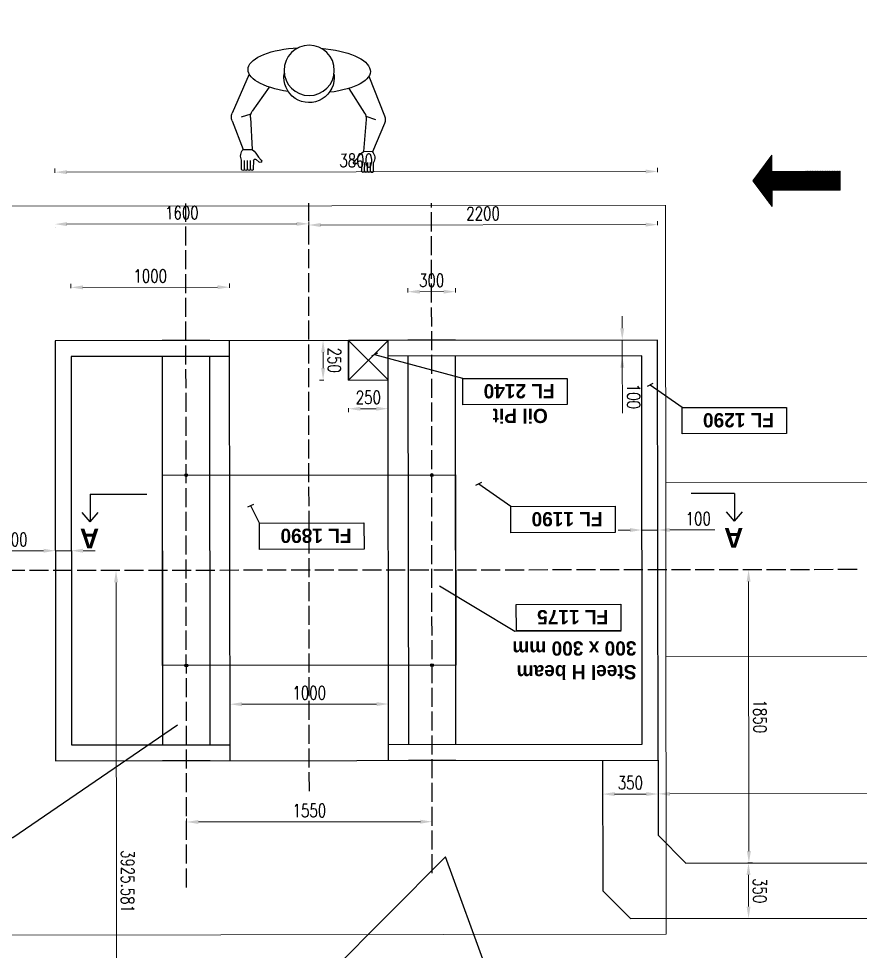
# Model space of a CAD drawing. Header units: feet. Extents: x -99009 to 3252343, y -11094690 to 9035152.
# Drawn here: x 2463162 to 2468472, y -1911539 to -1905655 of the extents above; entities that cross this region are included whole.
import ezdxf

# ---------------------------------------------------------------- set-up
doc = ezdxf.new("R2010")
doc.units = ezdxf.units.FT
doc.header["$PDSIZE"] = -1
doc.linetypes.add('ACAD_ISO02W100', pattern=[15, 12, -3])
doc.layers.add('1', color=1, linetype='Continuous')
doc.layers.add('HATC', color=7, linetype='Continuous')
doc.styles.add('ROMANS', font='romans.shx', dxfattribs={"width": 0.75})
doc.styles.add('SEACAD_Solid_Edge_ANSI', font='')
doc.styles.get("Standard").update_dxf_attribs({"font": 'GOTHICB.TTF'})
doc.styles.get('SEACAD_Solid_Edge_ANSI').set_extended_font_data('Solid Edge ANSI')
doc.dimstyles.new('ANSI_(mm)', dxfattribs={"dimtxt": 1587.5, "dimasz": 1587.5, "dimexe": 793.75, "dimexo": 793.75, "dimgap": 396.875, "dimtad": 0, "dimtih": 1, "dimtoh": 1, "dimdsep": 46, "dimtxsty": 'SEACAD_Solid_Edge_ANSI', "dimblk1": '_SE_FILLED', "dimblk2": '_SE_FILLED', "dimsah": 1, "dimcen": 793.75, "dimadec": 0, "dimazin": 0, "dimtfac": 0.8, "dimtofl": 0, "dimtmove": 0, "dimatfit": 3, "dimfxl": 1, "dimtolj": 1, "dimarcsym": 0})
doc.dimstyles.get("Standard").update_dxf_attribs({"dimtxt": 0.18, "dimasz": 0.18, "dimexe": 0.18, "dimexo": 0.0625, "dimgap": 0.09, "dimtad": 0, "dimtih": 1, "dimtoh": 1, "dimdec": 4, "dimzin": 0, "dimdsep": 46, "dimtxsty": 'Standard', "dimcen": 0.09, "dimadec": 0, "dimazin": 0, "dimtfac": 1, "dimtdec": 4, "dimtofl": 0, "dimtmove": 0, "dimatfit": 3, "dimfxl": 1, "dimtolj": 1, "dimtzin": 0, "dimarcsym": 0})
doc.dimstyles.new('STANDARD$0', dxfattribs={"dimscale": 30, "dimtxt": 2.75, "dimasz": 2.5, "dimexe": 0.75, "dimexo": 0.75, "dimgap": 1, "dimtad": 1, "dimdec": 3, "dimdsep": 46, "dimtxsty": 'ROMANS', "dimcen": 0, "dimclrd": 256, "dimclre": 256, "dimclrt": 256, "dimadec": 3, "dimazin": 2, "dimtfac": 1, "dimtdec": 3, "dimtmove": 0, "dimatfit": 3, "dimfxl": 1, "dimtzin": 0, "dimlwd": 15, "dimlwe": 15, "dimarcsym": 0})

# ---------------------------------------------------------------- blocks, each defined once
blk = doc.blocks.new('MAN')
at = {"color": 7, "linetype": 'Continuous'}
for p, q in [((-27.22, 20.05), (-30.53, 12.08)), ((-2.98, 20.05), (0.32, 12.08)), ((-23.17, 17.49), (-26.47, 12.55)), ((-7.04, 17.49), (-3.73, 12.55)), ((-26.74, 11.95), (-28.68, 11.31)), ((-3.46, 11.95), (-1.52, 11.31)), ((-30.53, 10.56), (-28.19, 4.78)), ((-26.81, 11.3), (-26.37, 4.78)), ((-3.39, 11.3), (-3.83, 4.78)), ((0.33, 10.56), (-2.02, 4.78)), ((-28.19, 4.78), (-26.37, 4.78)), ((-2.02, 4.78), (-3.83, 4.78)), ((-28.46, 0.86), (-28.46, 2.59)), ((-27.86, 0.86), (-27.86, 2.59)), ((-27.26, 0.86), (-27.26, 2.59)), ((-26.66, 0.86), (-26.66, 2.59)), ((-26.06, 2.59), (-26.06, 0.86)), ((-24.9, 2.26), (-25.49, 2.81)), ((-25.08, 3.25), (-24.49, 2.69)), ((-5.12, 3.25), (-5.71, 2.69)), ((-5.3, 2.26), (-4.71, 2.81)), ((-4.14, 2.59), (-4.14, 0.86)), ((-3.54, 0.86), (-3.54, 2.59)), ((-2.94, 0.86), (-2.94, 2.59)), ((-2.34, 0.86), (-2.34, 2.59)), ((-1.74, 0.86), (-1.74, 2.59))]:
    blk.add_line(p, q, dxfattribs=at)
blk.add_circle((-15.1, 21.01), 5.09, dxfattribs=at)
for centre, radius, start, end in [((-15.1, 19.59), 5.09, 171.9978, 8.0022), ((-28.68, 11.31), 2, 157.4876, 202.0832), ((-24.81, 11.44), 2, 146.2249, 183.8405), ((-5.39, 11.44), 2, 356.1595, 33.7751), ((-1.52, 11.31), 2, 337.9168, 22.5124), ((-26.65, 3.47), 2.02, 139.5567, 205.9358), ((-28.73, 1.49), 4.05, 25.7976, 54.39), ((-1.47, 1.49), 4.05, 125.61, 154.2024), ((-3.55, 3.47), 2.02, 334.0642, 40.4433), ((-25.71, 2.52), 0.363, 53.3143, 169.0313), ((-24.69, 2.48), 0.3, 226.7935, 46.7935), ((-5.51, 2.48), 0.3, 133.2065, 313.2065), ((-4.49, 2.52), 0.363, 10.9687, 126.6857), ((-28.16, 0.86), 0.3, 180, 0), ((-27.56, 0.86), 0.3, 180, 0), ((-26.96, 0.86), 0.3, 180, 0), ((-26.36, 0.86), 0.3, 180, 0), ((-3.84, 0.86), 0.3, 180, 0), ((-3.24, 0.86), 0.3, 180, 0), ((-2.64, 0.86), 0.3, 180, 0), ((-2.04, 0.86), 0.3, 180, 0)]:
    blk.add_arc(centre, radius, start, end, dxfattribs=at)
for major_axis, start_param, end_param in [((12.38, 0), 1.75705, 4.370029), ((-12.38, 0), 1.913156, 4.526135)]:
    blk.add_ellipse((-15.1, 21.01), major_axis=major_axis, ratio=0.373585, start_param=start_param, end_param=end_param, dxfattribs=at)
blk = doc.blocks.new('_SE_FILLED')
at = {"color": 0}
blk.add_line((0, 0), (-1, 0), dxfattribs=at)
blk.add_solid([(0, 0), (-1, -0.1665), (-1, 0.1665), (0, 0)], dxfattribs=at)
blk = doc.blocks.new('*D2497')
at = {"color": 0, "linetype": 'Continuous', "lineweight": -2}
for p, q in [((2478825.8, -1904216.4), (2478824.7, -1903263.9)), ((2460696.5, -1905189.5), (2479303.1, -1905168.3)), ((2483764.7, -1906190.6), (2478351.8, -1906196.8)), ((2478832.3, -1909923.7), (2478828.1, -1906196.2)), ((2479784.8, -1909923.7), (2478832.3, -1909923.7))]:
    blk.add_line(p, q, dxfattribs=at)
at = {"layer": 'Defpoints', "color": 0}
for p in [(2460220.3, -1905190), (2484383.1, -1905162.6), (2484241, -1906190.1)]:
    blk.add_point(p, dxfattribs=at)
at = {"color": 0, "lineweight": -2, "xscale": 952.5000000000002, "yscale": 952.5000000000002, "zscale": 952.5000000000002}
for p, rotation in [((2478826.9, -1905168.9), 270.0650517140701), ((2478828.1, -1906196.2), 90.06505171407008)]:
    blk.add_blockref('_SE_FILLED', p, dxfattribs=dict(at, rotation=rotation))
at = {"color": 0, "lineweight": 15, "insert": (2481610.4, -1909923.7), "char_height": 952.5, "attachment_point": 5, "style": 'SEACAD_Solid_Edge_ANSI'}
blk.add_mtext('\\A1;\\A1;\\L1000\\l', dxfattribs=at)
blk = doc.blocks.new('*D2498')
at = {"lineweight": 15}
for p, q in [((2464221.1, -1910727.6), (2464221.1, -1910700.6)), ((2465696.1, -1910721.4), (2464296.1, -1910723)), ((2465771.1, -1910725.8), (2465771.1, -1910698.8))]:
    blk.add_line(p, q, dxfattribs=at)
for points in [[(2464296.1, -1910710.5), (2464296.1, -1910735.5), (2464221.1, -1910723.1)], [(2465696.1, -1910733.9), (2465696.1, -1910708.9), (2465771.1, -1910721.3)]]:
    blk.add_solid(points)
at = {"layer": 'Defpoints', "color": 0}
for p in [(2464221.1, -1910723.1), (2465771.5, -1911046.5), (2464221.6, -1911136)]:
    blk.add_point(p, dxfattribs=at)
at = {"insert": (2464996, -1910650.9), "char_height": 82.5, "attachment_point": 5, "rotation": 0.06505, "style": 'ROMANS'}
blk.add_mtext('1550', dxfattribs=at)
blk = doc.blocks.new('*D2499')
at = {"lineweight": 15}
for p, q in [((2463391.5, -1906627.6), (2463391.4, -1906600.6)), ((2467191.5, -1906623.3), (2467191.4, -1906596.3)), ((2467116.5, -1906618.9), (2463466.5, -1906623))]:
    blk.add_line(p, q, dxfattribs=at)
for points in [[(2463466.5, -1906610.5), (2463466.5, -1906635.5), (2463391.5, -1906623.1)], [(2467116.5, -1906631.4), (2467116.5, -1906606.4), (2467191.5, -1906618.8)]]:
    blk.add_solid(points)
at = {"layer": 'Defpoints', "color": 0}
for p in [(2463391.5, -1906623.1), (2463392.4, -1907425.6), (2467192.4, -1907421.3)]:
    blk.add_point(p, dxfattribs=at)
at = {"insert": (2465291.4, -1906549.7), "char_height": 82.5, "attachment_point": 5, "rotation": 0.06505, "style": 'ROMANS'}
blk.add_mtext('3800', dxfattribs=at)
blk = doc.blocks.new('*D2500')
at = {"lineweight": 15}
for p, q in [((2464991.9, -1906961.1), (2464991.8, -1906934.1)), ((2465066.9, -1906956.5), (2467116.9, -1906954.2)), ((2467191.9, -1906958.6), (2467191.8, -1906931.6))]:
    blk.add_line(p, q, dxfattribs=at)
for points in [[(2465066.8, -1906944), (2465066.9, -1906969), (2464991.9, -1906956.6)], [(2467116.9, -1906966.7), (2467116.8, -1906941.7), (2467191.9, -1906954.1)]]:
    blk.add_solid(points)
at = {"layer": 'Defpoints', "color": 0}
for p in [(2467191.9, -1906954.1), (2464992.1, -1907171.6), (2467192.1, -1907169.1)]:
    blk.add_point(p, dxfattribs=at)
at = {"insert": (2466091.8, -1906884.1), "char_height": 82.5, "attachment_point": 5, "rotation": 0.06505, "style": 'ROMANS'}
blk.add_mtext('2200', dxfattribs=at)
blk = doc.blocks.new('*D2501')
at = {"lineweight": 15}
for p, q in [((2464916.8, -1906949.2), (2463466.8, -1906950.8)), ((2463391.8, -1906973.4), (2463391.8, -1906973.4)), ((2464991.8, -1906971.6), (2464991.8, -1906971.6))]:
    blk.add_line(p, q, dxfattribs=at)
for points in [[(2463466.8, -1906938.3), (2463466.9, -1906963.3), (2463391.8, -1906950.9)], [(2464916.9, -1906961.7), (2464916.8, -1906936.7), (2464991.8, -1906949.1)]]:
    blk.add_solid(points)
at = {"layer": 'Defpoints', "color": 0}
for p in [(2463391.8, -1906950.9), (2463391.8, -1906950.9), (2464991.8, -1906949.1)]:
    blk.add_point(p, dxfattribs=at)
at = {"insert": (2464191.8, -1906878.8), "char_height": 82.5, "attachment_point": 5, "rotation": 0.06505, "style": 'ROMANS'}
blk.add_mtext('1600', dxfattribs=at)
blk = doc.blocks.new('*D2502')
at = {"lineweight": 15}
for p, q in [((2465617.3, -1907381.9), (2465617.3, -1907354.9)), ((2465917.3, -1907381.6), (2465917.3, -1907354.6)), ((2465842.3, -1907377.1), (2465692.3, -1907377.3))]:
    blk.add_line(p, q, dxfattribs=at)
for points in [[(2465692.3, -1907364.8), (2465692.3, -1907389.8), (2465617.3, -1907377.4)], [(2465842.3, -1907389.6), (2465842.3, -1907364.6), (2465917.3, -1907377.1)]]:
    blk.add_solid(points)
at = {"layer": 'Defpoints', "color": 0}
for p in [(2465617.3, -1907377.4), (2465617.7, -1907684.1), (2465917.7, -1907683.8)]:
    blk.add_point(p, dxfattribs=at)
at = {"insert": (2465767.3, -1907306), "char_height": 82.5, "attachment_point": 5, "rotation": 0.06505, "style": 'ROMANS'}
blk.add_mtext('300', dxfattribs=at)
blk = doc.blocks.new('*D2503')
at = {"lineweight": 15}
for p, q in [((2465243.2, -1908111.3), (2465243.2, -1908138.3)), ((2465418.2, -1908115.6), (2465318.2, -1908115.7)), ((2465493.2, -1908111.1), (2465493.2, -1908138.1))]:
    blk.add_line(p, q, dxfattribs=at)
for points in [[(2465318.2, -1908103.2), (2465318.2, -1908128.2), (2465243.2, -1908115.8)], [(2465418.2, -1908128.1), (2465418.2, -1908103.1), (2465493.2, -1908115.6)]]:
    blk.add_solid(points)
at = {"layer": 'Defpoints', "color": 0}
for p in [(2465243, -1907934.6), (2465493, -1907934.3), (2465243.2, -1908115.8)]:
    blk.add_point(p, dxfattribs=at)
at = {"insert": (2465368.1, -1908044.4), "char_height": 82.5, "attachment_point": 5, "rotation": 0.06505, "style": 'ROMANS'}
blk.add_mtext('250', dxfattribs=at)
blk = doc.blocks.new('*D2504')
at = {"lineweight": 15}
for p, q in [((2465087, -1907684.7), (2465060, -1907684.8)), ((2465082.7, -1907859.7), (2465082.6, -1907759.7)), ((2465087.3, -1907934.7), (2465060.3, -1907934.8))]:
    blk.add_line(p, q, dxfattribs=at)
for points in [[(2465095.1, -1907759.7), (2465070.1, -1907759.7), (2465082.5, -1907684.7)], [(2465070.2, -1907859.7), (2465095.2, -1907859.7), (2465082.8, -1907934.7)]]:
    blk.add_solid(points)
at = {"layer": 'Defpoints', "color": 0}
for p in [(2465082.5, -1907684.7), (2465242.7, -1907684.6), (2465243, -1907934.6)]:
    blk.add_point(p, dxfattribs=at)
at = {"insert": (2465153.9, -1907809.7), "char_height": 82.5, "attachment_point": 5, "rotation": 270.06505, "style": 'ROMANS'}
blk.add_mtext('250', dxfattribs=at)
blk = doc.blocks.new('*D2505')
at = {"lineweight": 15}
for p, q in [((2467019, -1908881.1), (2466944, -1908881.2)), ((2467094, -1908885.5), (2467094, -1908858.5)), ((2467094, -1908881), (2467194, -1908880.9)), ((2467194, -1908885.4), (2467194, -1908858.4)), ((2467269, -1908880.8), (2467554.8, -1908880.5))]:
    blk.add_line(p, q, dxfattribs=at)
for points in [[(2467019.1, -1908893.6), (2467019, -1908868.6), (2467094, -1908881)], [(2467269, -1908868.3), (2467269.1, -1908893.3), (2467194, -1908880.9)]]:
    blk.add_solid(points)
at = {"layer": 'Defpoints', "color": 0}
for p in [(2467194, -1908880.9), (2467094.2, -1909007.5), (2467194.2, -1909007.3)]:
    blk.add_point(p, dxfattribs=at)
at = {"insert": (2467449.3, -1908809.4), "char_height": 82.5, "attachment_point": 5, "rotation": 0.06505, "style": 'ROMANS'}
blk.add_mtext('100', dxfattribs=at)
blk = doc.blocks.new('*D2506')
at = {"lineweight": 15}
for p, q in [((2466969.8, -1907607.6), (2466969.7, -1907532.6)), ((2466974.4, -1907682.6), (2466947.4, -1907682.6)), ((2466969.9, -1907682.6), (2466970, -1907782.6)), ((2466974.5, -1907782.6), (2466947.5, -1907782.6)), ((2466970, -1907782.6), (2466970.4, -1908143.3)), ((2466970.1, -1907857.6), (2466970.2, -1907932.6))]:
    blk.add_line(p, q, dxfattribs=at)
for points in [[(2466957.3, -1907607.6), (2466982.3, -1907607.6), (2466969.9, -1907682.6)], [(2466982.6, -1907857.6), (2466957.6, -1907857.6), (2466970, -1907782.6)]]:
    blk.add_solid(points)
at = {"layer": 'Defpoints', "color": 0}
for p in [(2467192.7, -1907682.3), (2466970, -1907782.6), (2467092.8, -1907782.5)]:
    blk.add_point(p, dxfattribs=at)
at = {"insert": (2467041.5, -1908037.9), "char_height": 82.5, "attachment_point": 5, "rotation": 270.06505, "style": 'ROMANS'}
blk.add_mtext('100', dxfattribs=at)
blk = doc.blocks.new('*D2507')
at = {"lineweight": 15}
for p, q in [((2463492.3, -1907354.6), (2463492.3, -1907327.6)), ((2464417.3, -1907349), (2463567.3, -1907350)), ((2464492.3, -1907353.4), (2464492.3, -1907326.4))]:
    blk.add_line(p, q, dxfattribs=at)
for points in [[(2463567.3, -1907337.5), (2463567.3, -1907362.5), (2463492.3, -1907350.1)], [(2464417.3, -1907361.5), (2464417.3, -1907336.5), (2464492.3, -1907348.9)]]:
    blk.add_solid(points)
at = {"layer": 'Defpoints', "color": 0}
for p in [(2463492.3, -1907350.1), (2463493, -1907977.6), (2464493, -1907976.4)]:
    blk.add_point(p, dxfattribs=at)
at = {"insert": (2463992.2, -1907278.3), "char_height": 82.5, "attachment_point": 5, "rotation": 0.06505, "style": 'ROMANS'}
blk.add_mtext('1000', dxfattribs=at)
blk = doc.blocks.new('*D2508')
at = {"lineweight": 15}
for p, q in [((2462431.6, -1907687.7), (2462404.6, -1907687.8)), ((2462430.1, -1910262.7), (2462427.2, -1907762.8)), ((2462434.6, -1910337.7), (2462407.6, -1910337.8))]:
    blk.add_line(p, q, dxfattribs=at)
for points in [[(2462439.7, -1907762.7), (2462414.7, -1907762.8), (2462427.1, -1907687.8)], [(2462417.6, -1910262.8), (2462442.6, -1910262.7), (2462430.1, -1910337.7)]]:
    blk.add_solid(points)
at = {"layer": 'Defpoints', "color": 0}
for p in [(2462427.1, -1907687.8), (2463793.2, -1907686.2), (2463796.2, -1910336.2)]:
    blk.add_point(p, dxfattribs=at)
at = {"insert": (2462499.9, -1909012.7), "char_height": 82.5, "attachment_point": 5, "rotation": 270.06505, "style": 'ROMANS'}
blk.add_mtext('2650', dxfattribs=at)
blk = doc.blocks.new('*D2509')
at = {"lineweight": 15}
for p, q in [((2462798.4, -1907687.3), (2462771.4, -1907687.4)), ((2462794, -1907762.3), (2462795.5, -1909062.3)), ((2462800.1, -1909137.3), (2462773.1, -1909137.4))]:
    blk.add_line(p, q, dxfattribs=at)
for points in [[(2462806.5, -1907762.3), (2462781.5, -1907762.3), (2462793.9, -1907687.3)], [(2462783, -1909062.3), (2462808, -1909062.3), (2462795.6, -1909137.3)]]:
    blk.add_solid(points)
at = {"layer": 'Defpoints', "color": 0}
for p in [(2463793.2, -1907686.2), (2462795.6, -1909137.3), (2463794.8, -1909136.2)]:
    blk.add_point(p, dxfattribs=at)
at = {"insert": (2462866, -1908412.3), "char_height": 82.5, "attachment_point": 5, "rotation": 270.06505, "style": 'ROMANS'}
blk.add_mtext('1450', dxfattribs=at)
blk = doc.blocks.new('*D2510')
at = {"lineweight": 15}
for p, q in [((2462836.3, -1909137.3), (2462809.3, -1909137.3)), ((2462831.9, -1909212.3), (2462833.1, -1910262.3)), ((2462837.7, -1910337.3), (2462810.7, -1910337.3))]:
    blk.add_line(p, q, dxfattribs=at)
for points in [[(2462844.4, -1909212.3), (2462819.4, -1909212.3), (2462831.8, -1909137.3)], [(2462820.6, -1910262.3), (2462845.6, -1910262.3), (2462833.2, -1910337.3)]]:
    blk.add_solid(points)
at = {"layer": 'Defpoints', "color": 0}
for p in [(2463794.8, -1909136.2), (2462833.2, -1910337.3), (2463796.2, -1910336.2)]:
    blk.add_point(p, dxfattribs=at)
at = {"insert": (2462903.7, -1909737.2), "char_height": 82.5, "attachment_point": 5, "rotation": 270.06505, "style": 'ROMANS'}
blk.add_mtext('1200', dxfattribs=at)
blk = doc.blocks.new('*D2511')
at = {"lineweight": 15}
for p, q in [((2463319.2, -1909011.7), (2463033.5, -1909012.1)), ((2463494.2, -1909011.5), (2463394.2, -1909011.7)), ((2463569.2, -1909011.5), (2463644.2, -1909011.4)), ((2463394.2, -1909034.2), (2463394.2, -1909034.2)), ((2463494.2, -1909034), (2463494.2, -1909034))]:
    blk.add_line(p, q, dxfattribs=at)
for points in [[(2463319.2, -1909024.2), (2463319.2, -1908999.2), (2463394.2, -1909011.7)], [(2463569.2, -1908999), (2463569.2, -1909024), (2463494.2, -1909011.5)]]:
    blk.add_solid(points)
at = {"layer": 'Defpoints', "color": 0}
for p in [(2463394.2, -1909011.7), (2463394.2, -1909011.7), (2463494.2, -1909011.5)]:
    blk.add_point(p, dxfattribs=at)
at = {"insert": (2463138.7, -1908940.7), "char_height": 82.5, "attachment_point": 5, "rotation": 0.06505, "style": 'ROMANS'}
blk.add_mtext('100', dxfattribs=at)
blk = doc.blocks.new('*D2512')
at = {"lineweight": 15}
for p, q in [((2467762.1, -1909131.7), (2467789.1, -1909131.7)), ((2467768.7, -1910906.7), (2467766.7, -1909206.7)), ((2467764.2, -1910981.7), (2467791.2, -1910981.7))]:
    blk.add_line(p, q, dxfattribs=at)
for points in [[(2467779.2, -1909206.7), (2467754.2, -1909206.7), (2467766.6, -1909131.7)], [(2467756.2, -1910906.7), (2467781.2, -1910906.7), (2467768.7, -1910981.7)]]:
    blk.add_solid(points)
at = {"layer": 'Defpoints', "color": 0}
for p in [(2467369.3, -1909132.1), (2467766.6, -1909131.7), (2467371.4, -1910982.1)]:
    blk.add_point(p, dxfattribs=at)
at = {"insert": (2467838.9, -1910056.6), "char_height": 82.5, "attachment_point": 5, "rotation": 270.06505, "style": 'ROMANS'}
blk.add_mtext('1850', dxfattribs=at)
blk = doc.blocks.new('*D2513')
at = {"lineweight": 15}
for p, q in [((2467761.7, -1910981.7), (2467788.7, -1910981.7)), ((2467766.2, -1911056.7), (2467766.5, -1911256.7)), ((2467762.1, -1911331.7), (2467789.1, -1911331.7))]:
    blk.add_line(p, q, dxfattribs=at)
for points in [[(2467778.7, -1911056.7), (2467753.7, -1911056.7), (2467766.2, -1910981.7)], [(2467754, -1911256.7), (2467779, -1911256.7), (2467766.6, -1911331.7)]]:
    blk.add_solid(points)
at = {"layer": 'Defpoints', "color": 0}
for p in [(2467371.4, -1910982.1), (2467371.8, -1911332.1), (2467766.6, -1911331.7)]:
    blk.add_point(p, dxfattribs=at)
at = {"insert": (2467837.6, -1911156.6), "char_height": 82.5, "attachment_point": 5, "rotation": 270.06505, "style": 'ROMANS'}
blk.add_mtext('350', dxfattribs=at)
blk = doc.blocks.new('*D2514')
at = {"lineweight": 15}
for p, q in [((2466845.9, -1910542.6), (2466846, -1910569.6)), ((2467195.9, -1910542.2), (2467196, -1910569.2)), ((2467120.9, -1910546.8), (2466920.9, -1910547))]:
    blk.add_line(p, q, dxfattribs=at)
for points in [[(2466920.9, -1910534.5), (2466920.9, -1910559.5), (2466845.9, -1910547.1)], [(2467120.9, -1910559.3), (2467120.9, -1910534.3), (2467195.9, -1910546.7)]]:
    blk.add_solid(points)
at = {"layer": 'Defpoints', "color": 0}
for p in [(2466845.7, -1910332.7), (2467195.7, -1910332.3), (2466845.9, -1910547.1)]:
    blk.add_point(p, dxfattribs=at)
at = {"insert": (2467020.9, -1910475.7), "char_height": 82.5, "attachment_point": 5, "rotation": 0.06505, "style": 'ROMANS'}
blk.add_mtext('350', dxfattribs=at)
blk = doc.blocks.new('*D2515')
at = {"lineweight": 15}
for p, q in [((2467195.9, -1910541.3), (2467196, -1910568.3)), ((2467270.9, -1910545.7), (2471370.9, -1910541.1)), ((2471445.9, -1910545.5), (2471445.9, -1910518.5))]:
    blk.add_line(p, q, dxfattribs=at)
for points in [[(2467270.9, -1910533.2), (2467270.9, -1910558.2), (2467195.9, -1910545.8)], [(2471370.9, -1910553.6), (2471370.9, -1910528.6), (2471445.9, -1910541)]]:
    blk.add_solid(points)
at = {"layer": 'Defpoints', "color": 0}
for p in [(2467195.7, -1910332.3), (2471445.9, -1910541), (2471446.4, -1910977.5)]:
    blk.add_point(p, dxfattribs=at)
at = {"insert": (2469320.8, -1910472.1), "char_height": 82.5, "attachment_point": 5, "rotation": 0.06505, "style": 'ROMANS'}
blk.add_mtext('4250', dxfattribs=at)
blk = doc.blocks.new('*D2516')
at = {"lineweight": 15}
for p, q in [((2464495.3, -1909975.7), (2464495.3, -1910002.7)), ((2465420.3, -1909979.1), (2464570.3, -1909980.1)), ((2465495.3, -1909974.5), (2465495.3, -1910001.5))]:
    blk.add_line(p, q, dxfattribs=at)
for points in [[(2464570.3, -1909967.6), (2464570.3, -1909992.6), (2464495.3, -1909980.2)], [(2465420.3, -1909991.6), (2465420.3, -1909966.6), (2465495.3, -1909979)]]:
    blk.add_solid(points)
at = {"layer": 'Defpoints', "color": 0}
for p in [(2464495, -1909735.4), (2465495, -1909734.3), (2464495.3, -1909980.2)]:
    blk.add_point(p, dxfattribs=at)
at = {"insert": (2464995.2, -1909908.4), "char_height": 82.5, "attachment_point": 5, "rotation": 0.06505, "style": 'ROMANS'}
blk.add_mtext('1000', dxfattribs=at)
blk = doc.blocks.new('*D2517')
at = {"lineweight": 15}
for p, q in [((2463772.1, -1909136.2), (2463799.1, -1909136.2)), ((2463781, -1912986.8), (2463776.7, -1909211.2)), ((2463776.6, -1913061.8), (2463803.6, -1913061.8))]:
    blk.add_line(p, q, dxfattribs=at)
for points in [[(2463789.2, -1909211.2), (2463764.2, -1909211.2), (2463776.6, -1909136.2)], [(2463768.5, -1912986.8), (2463793.5, -1912986.8), (2463781.1, -1913061.8)]]:
    blk.add_solid(points)
at = {"layer": 'Defpoints', "color": 0}
for p in [(2463250.6, -1909136.8), (2463776.6, -1909136.2), (2463255.1, -1913062.4)]:
    blk.add_point(p, dxfattribs=at)
at = {"insert": (2463850.1, -1911098.9), "char_height": 82.5, "attachment_point": 5, "rotation": 270.06505, "style": 'ROMANS'}
blk.add_mtext('3925.581', dxfattribs=at)
blk = doc.blocks.new('*D2518')
at = {"lineweight": 15}
for p, q in [((2463251.5, -1912150.4), (2463251.5, -1912123.4)), ((2463326.5, -1912145.8), (2464922.7, -1912144)), ((2464997.7, -1912139.4), (2464997.8, -1912166.4))]:
    blk.add_line(p, q, dxfattribs=at)
for points in [[(2463326.5, -1912133.3), (2463326.5, -1912158.3), (2463251.5, -1912145.9)], [(2464922.8, -1912156.5), (2464922.7, -1912131.5), (2464997.7, -1912143.9)]]:
    blk.add_solid(points)
at = {"layer": 'Defpoints', "color": 0}
for p in [(2464995.9, -1910529.5), (2464997.7, -1912143.9), (2463252.1, -1912702.4)]:
    blk.add_point(p, dxfattribs=at)
at = {"insert": (2464124.5, -1912073.6), "char_height": 82.5, "attachment_point": 5, "rotation": 0.06505, "style": 'ROMANS'}
blk.add_mtext('1746.234', dxfattribs=at)
blk = doc.blocks.new('A$Cb2c5b9ed')
at = {"color": 7}
for p, q in [((1169.3, 3727.5), (510.6, 2454.1)), ((2045.9, 2593), (1169.3, 3727.5))]:
    blk.add_line(p, q, dxfattribs=at)
blk.add_arc((1381.6, 1381.6), 1381.6, 129.08054, 61.26002, dxfattribs=at)

msp = doc.modelspace()

# ---------------------------------------------------------------- hatches: boundary and pattern name
at = {"linetype": 'Continuous', "lineweight": 15}
h = msp.add_hatch(dxfattribs=at)
h.set_pattern_fill('LINE', angle=315.065051714, style=0)
h.set_pattern_definition([(315.0650517, (2119459.6553, -1013550.6184), (2.242513613, 2.247611553), [])])
h.paths.add_polyline_path([(2468345.06715, -1906736.75903), (2468344.93191, -1906617.64311), (2467914.28864, -1906618.13204), (2467914.17268, -1906515.99781), (2467793.82208, -1906677.82686), (2467914.53984, -1906839.3822), (2467914.42388, -1906737.24797)])

# ---------------------------------------------------------------- linework, layer by layer
at = {"color": 7, "linetype": 'Continuous', "lineweight": 15}
for p, q in [((2467914.17268, -1906515.99781), (2467793.82208, -1906677.82686)), ((2467914.17268, -1906515.99781), (2467793.82208, -1906677.82686)), ((2467914.17268, -1906515.99781), (2467793.82208, -1906677.82686)), ((2467914.28864, -1906618.13204), (2467914.17268, -1906515.99781)), ((2467914.28864, -1906618.13204), (2467914.17268, -1906515.99781)), ((2467914.28864, -1906618.13204), (2467914.17268, -1906515.99781)), ((2468344.93191, -1906617.64311), (2467914.28864, -1906618.13204)), ((2468344.93191, -1906617.64311), (2467914.28864, -1906618.13204)), ((2468344.93191, -1906617.64311), (2467914.28864, -1906618.13204)), ((2468345.06715, -1906736.75903), (2468344.93191, -1906617.64311)), ((2468345.06715, -1906736.75903), (2468344.93191, -1906617.64311)), ((2468345.06715, -1906736.75903), (2468344.93191, -1906617.64311)), ((2467793.82208, -1906677.82686), (2467914.53984, -1906839.3822)), ((2467793.82208, -1906677.82686), (2467914.53984, -1906839.3822)), ((2467914.53984, -1906839.3822), (2467793.82208, -1906677.82686)), ((2467914.42388, -1906737.24797), (2468345.06715, -1906736.75903)), ((2467914.42388, -1906737.24797), (2468345.06715, -1906736.75903)), ((2468345.06715, -1906736.75903), (2467914.42388, -1906737.24797)), ((2467914.53984, -1906839.3822), (2467914.42388, -1906737.24797)), ((2467914.53984, -1906839.3822), (2467914.42388, -1906737.24797)), ((2467914.42388, -1906737.24797), (2467914.53984, -1906839.3822)), ((2462741.71908, -1906838.15265), (2467241.71618, -1906833.0435)), ((2467241.71446, -1906831.52326), (2467246.93714, -1911431.52029)), ((2474243.69684, -1908573.57457), (2467243.70135, -1908581.52213)), ((2474244.94574, -1909673.57386), (2467244.95025, -1909681.52142)), ((2467246.93714, -1911431.52029), (2462746.94004, -1911436.62944))]:
    msp.add_line(p, q, dxfattribs=at)
at = {"linetype": 'ACAD_ISO02W100', "ltscale": 10}
for p, q in [((2464221.59962, -1911135.95714), (2464216.70007, -1906820.56647)), ((2464995.91154, -1910529.48001), (2464991.69957, -1906819.68656)), ((2465771.49906, -1911046.51036), (2465766.69907, -1906818.80665)), ((2468450.60559, -1909130.91233), (2462395.08828, -1909137.78756))]:
    msp.add_line(p, q, dxfattribs=at)
at = {"linetype": 'ByBlock', "ltscale": 10}
for p, q in [((2464495.69087, -1910335.40338), (2464492.68215, -1907685.40509)), ((2465495.69023, -1910334.26802), (2465492.68151, -1907684.26972))]:
    msp.add_line(p, q, dxfattribs=at)
for p, q in [((2465492.68151, -1907684.26972), (2465242.68167, -1907684.55357)), ((2465242.68167, -1907684.55357), (2465242.96551, -1907934.5534)), ((2465242.96551, -1907934.5534), (2465242.68167, -1907684.55357)), ((2465242.68167, -1907684.55357), (2465492.96535, -1907934.26956)), ((2465492.68151, -1907684.26972), (2465242.96551, -1907934.5534)), ((2465425.00525, -1907764.74809), (2465389.00107, -1907783.30054)), ((2465963.73712, -1907925.0332), (2465408.71087, -1907774.72291)), ((2465242.96551, -1907934.5534), (2465492.96535, -1907934.26956)), ((2467162.30323, -1907957.03473), (2467126.29905, -1907975.58718)), ((2467347.23453, -1908108.10994), (2467146.00885, -1907967.00955)), ((2466081.07248, -1908581.19543), (2466045.0683, -1908599.74788)), ((2466266.00378, -1908732.27064), (2466064.7781, -1908591.17025)), ((2464642.73532, -1908719.11833), (2464606.73113, -1908737.67078)), ((2464682.22881, -1908837.359), (2464626.44094, -1908729.09315)), ((2464069.32871, -1909135.88669), (2464070.00993, -1909735.8863)), ((2466845.68936, -1910332.73527), (2466846.62604, -1911157.73474)), ((2467195.68913, -1910332.33789), (2467196.22843, -1910807.33759)), ((2467371.42701, -1910982.13879), (2467196.22843, -1910807.33759)), ((2467371.42701, -1910982.13879), (2471446.42438, -1910977.51217)), ((2467021.82461, -1911332.53594), (2466846.62604, -1911157.73474)), ((2467021.82461, -1911332.53594), (2471446.82176, -1911327.51194))]:
    msp.add_line(p, q)
at = {"color": 6}
for p, q in [((2463614.13527, -1908655.30969), (2463970.9752, -1908654.90455)), ((2463614.13527, -1908655.30969), (2463614.3334, -1908829.81617)), ((2467677.52227, -1908650.69625), (2467404.38828, -1908651.00636)), ((2467677.52227, -1908650.69625), (2467677.7204, -1908825.20273)), ((2463614.3334, -1908829.81617), (2463563.94243, -1908770.76263)), ((2463614.3334, -1908829.81617), (2463664.59014, -1908770.64836)), ((2467677.7204, -1908825.20273), (2467627.32943, -1908766.1492)), ((2467677.7204, -1908825.20273), (2467727.97714, -1908766.03492))]:
    msp.add_line(p, q, dxfattribs=at)
for points in [[(2463395.69158, -1910336.65229), (2467195.68913, -1910332.33789), (2467192.68041, -1907682.3396), (2463392.68286, -1907686.65399)], [(2466622.37438, -1908089.82005), (2465963.92506, -1908090.56763), (2465963.73712, -1907925.0332), (2466622.18644, -1907924.28562)], [(2468005.87179, -1908272.89679), (2467347.42247, -1908273.64437), (2467347.23453, -1908108.10994), (2468005.68384, -1908107.36236)], [(2465920.00874, -1909733.78587), (2464070.00993, -1909735.8863), (2464068.64749, -1908535.88707), (2465918.6463, -1908533.78665)], [(2466924.64104, -1908897.05749), (2466266.19172, -1908897.80507), (2466266.00378, -1908732.27064), (2466924.45309, -1908731.52306)], [(2465340.86607, -1909002.14585), (2464682.41675, -1909002.89343), (2464682.22881, -1908837.359), (2465340.67813, -1908836.61142)], [(2466960.17225, -1909515.3783), (2466301.72293, -1909516.12588), (2466301.53499, -1909350.59145), (2466959.9843, -1909349.84387)]]:
    msp.add_lwpolyline(points, close=True)
for points in [[(2464367.68223, -1907685.54701), (2464067.68243, -1907685.88762)], [(2465917.68123, -1907683.78719), (2465617.68143, -1907684.1278)], [(2464492.79569, -1907785.40503), (2463492.79633, -1907786.54039), (2463495.57798, -1910236.53881), (2464495.57734, -1910235.40345)], [(2464067.79596, -1907785.88756), (2464070.57761, -1910235.88598)], [(2464370.57742, -1910235.54537), (2464367.79577, -1907785.54695)], [(2465495.57669, -1910234.26808), (2467095.57566, -1910232.45149), (2467092.79401, -1907782.45307), (2465492.79505, -1907784.26966)], [(2465617.79496, -1907784.12774), (2465620.57661, -1910234.12616)], [(2465920.57642, -1910233.78555), (2465917.79477, -1907783.78713)], [(2464070.69115, -1910335.88591), (2464370.69095, -1910335.5453)], [(2465620.69015, -1910334.1261), (2465920.68996, -1910333.78549)]]:
    msp.add_lwpolyline(points)
for centre in [(2464218.64739, -1908535.71677), (2465768.64639, -1908533.95695), (2464220.00983, -1909735.71599), (2465770.00883, -1909733.95618)]:
    msp.add_circle(centre, 8.90682)
at = {"layer": '1'}
msp.add_arc((2520410.24778, -1978395.99612), 100000, 84.1346387202, 194.3871675539, dxfattribs=at)

# ---------------------------------------------------------------- block references
at = {"color": 187, "rotation": 342.4000381669126}
msp.add_blockref('A$Cb2c5b9ed', (2463613.4419, -1914143.51424), dxfattribs=at)
at = {"layer": 'HATC', "color": 7, "lineweight": 15, "xscale": -31.16836346779805, "yscale": 31.16836346779808, "zscale": 31.16836346779808, "rotation": 359.0195843010299}
msp.add_blockref('MAN', (2464513.15858, -1906627.98256), dxfattribs=at)

# ---------------------------------------------------------------- texts
at = {"char_height": 90, "attachment_point": 4, "rotation": 180.065051714}
for s, insert, width in [('\\A1;FL 2140 ', (2466543.50367, -1908004.21892), 604.7702901), ('\\A1;Oil Pit', (2466499.88638, -1908160.25393), 429.0069149), ('\\A1;FL 1290 ', (2467927.00107, -1908187.29566), 604.7702901), ('\\A1;FL 1190 ', (2466845.77032, -1908811.45636), 604.7702901), ('\\A1;FL 1890 ', (2465261.99536, -1908916.54472), 604.7702901), ('\\A1;FL 1175 ', (2466881.30153, -1909429.77717), 604.7702901), ('\\A1;Steel H beam \\P300 x 300 mm', (2467059.40602, -1909702.21994), 1087.0168794)]:
    msp.add_mtext(s, dxfattribs=dict(at, insert=insert, width=width))
at = {"char_height": 125, "attachment_point": 4, "rotation": 180.065051714}
for insert in [(2463669.72811, -1908934.71706), (2467733.11511, -1908930.10363)]:
    msp.add_mtext('\\A1;A', dxfattribs=dict(at, insert=insert))

# ---------------------------------------------------------------- dimensions: what is measured, and where the dimension line sits
at = {"color": 7, "linetype": 'Continuous', "lineweight": 15}
dim = msp.add_linear_dim(base=(2478826.88984, -1905168.88901), p1=(2484240.99716, -1906190.09346), p2=(2460220.25217, -1905190.01438), angle=270.065051714, text='\\A1;\\L1000\\l', dimstyle='ANSI_(mm)', override={"dimtxt": 952.5, "dimasz": 952.5, "dimexe": 476.25, "dimexo": 476.25, "dimgap": 238.125, "dimdec": 0, "dimcen": 476.25}, dxfattribs=at)
dim.commit()
dim.dimension.update_dxf_attribs({"geometry": '*D2497', "text_midpoint": (2481610.4133, -1909923.70755), "dimtype": 160})
for base, p1, p2, angle, picture, middle in [((2463391.47533, -1906623.09492), (2467192.38403, -1907421.29657), (2463392.38648, -1907425.61096), 180.065051714, '*D2499', (2465291.39321, -1906549.68777)), ((2463391.84752, -1906950.91069), (2464991.84649, -1906949.0941), (2463391.84752, -1906950.91069), 180.065051714, '*D2501', (2464191.76611, -1906878.75244)), ((2467191.85359, -1906954.09629), (2464992.09914, -1907171.62073), (2467192.09772, -1907169.12292), 180.065051714, '*D2500', (2466091.7734, -1906884.09524)), ((2463492.30079, -1907350.07592), (2464493.01259, -1907976.44632), (2463493.01324, -1907977.58169), 180.065051714, '*D2507', (2463992.21957, -1907278.25829)), ((2465617.33318, -1907377.40376), (2465917.68123, -1907683.78719), (2465617.68143, -1907684.1278), 180.065051714, '*D2502', (2465767.25219, -1907305.9835)), ((2462427.12729, -1907687.75025), (2463796.17462, -1910336.19759), (2463793.1659, -1907686.1993), 270.065051714, '*D2508', (2462499.88161, -1909012.6685)), ((2462795.57131, -1909137.33287), (2463793.1659, -1907686.1993), (2463794.81218, -1909136.19836), 270.065051714, '*D2509', (2462865.99813, -1908412.25244)), ((2465082.52817, -1907684.7354), (2465242.96551, -1907934.5534), (2465242.68167, -1907684.55357), 270.065051714, '*D2504', (2465153.92004, -1907809.65442)), ((2465243.17133, -1908115.83491), (2465492.96535, -1907934.26956), (2465242.96551, -1907934.5534), 180.065051714, '*D2503', (2465368.09036, -1908044.44304)), ((2467194.04123, -1908880.91166), (2467094.18484, -1909007.45228), (2467194.18477, -1909007.33875), 180.065051714, '*D2505', (2467449.32429, -1908809.37177)), ((2463394.18722, -1909011.65314), (2463494.18716, -1909011.5396), (2463394.18722, -1909011.65314), 180.065051714, '*D2511', (2463138.74237, -1908940.69312)), ((2467766.63884, -1909131.68888), (2467371.42701, -1910982.13879), (2467369.32658, -1909132.13998), 270.065051714, '*D2512', (2467838.93901, -1910056.60739)), ((2462833.15267, -1910337.29097), (2463794.81218, -1909136.19836), (2463796.17462, -1910336.19759), 270.065051714, '*D2510', (2462903.7214, -1909737.21047)), ((2463776.59677, -1909136.21904), (2463255.05182, -1913062.39424), (2463250.59484, -1909136.81625), 270.065051714, '*D2517', (2463850.07521, -1911098.92714)), ((2464495.28756, -1909980.17595), (2465495.00901, -1909734.2684), (2464495.00965, -1909735.40377), 180.065051714, '*D2516', (2464995.20634, -1909908.35831)), ((2466845.93278, -1910547.13484), (2467195.68913, -1910332.33789), (2466845.68936, -1910332.73527), 180.065051714, '*D2514', (2467020.85177, -1910475.6862)), ((2471445.92875, -1910540.97082), (2467195.68913, -1910332.33789), (2471446.42438, -1910977.51217), 180.065051714, '*D2515', (2469320.84922, -1910472.13352)), ((2464997.74449, -1912143.88527), (2463252.14309, -1912702.39731), (2464995.91154, -1910529.48001), 0.065051714, '*D2518', (2464124.54696, -1912073.62663))]:
    dim = msp.add_linear_dim(base=base, p1=p1, p2=p2, angle=angle, dimstyle='STANDARD$0', override={"dimfxl": 0.15, "dimfxlon": 1})
    dim.commit()
    dim.dimension.update_dxf_attribs({"geometry": picture, "text_midpoint": middle})
for base, p1, p2, angle, picture, middle in [((2466969.9863, -1907782.59251), (2467192.68041, -1907682.3396), (2467092.79401, -1907782.45307), 270.065051714, '*D2506', (2466970.27623, -1908037.95646)), ((2464221.13085, -1910723.0763), (2465771.49906, -1911046.51036), (2464221.59962, -1911135.95714), 180.065051714, '*D2498', (2464996.13035, -1910722.19639)), ((2467766.55765, -1911331.69039), (2467371.42701, -1910982.13879), (2467371.82439, -1911332.13856), 270.065051714, '*D2513', (2467766.35896, -1911156.69051))]:
    dim = msp.add_linear_dim(base=base, p1=p1, p2=p2, angle=angle, dimstyle='STANDARD$0', override={"dimfxl": 0.15, "dimfxlon": 1})
    dim.commit()
    dim.dimension.update_dxf_attribs({"geometry": picture, "text_midpoint": middle, "dimtype": 160})

# ---------------------------------------------------------------- leaders
at = {"annotation_type": 0, "has_hookline": 1, "horizontal_direction": (-0.999999, -0.001135, 0)}
for points, hookline_direction, text_width in [([(2465816.76154, -1909233.06201), (2466291.43239, -1909518.22353), (2466962.78246, -1909517.67831)], 1, 820.72072), ([(2464164.79766, -1910113.10348), (2463126.48095, -1910823.85797), (2462767.94744, -1910824.26503)], 0, 1048.82883)]:
    msp.add_leader(points, dimstyle='Standard', override={"dimgap": 0.09, "dimtad": 0}, dxfattribs=dict(at, hookline_direction=hookline_direction, text_width=text_width))

doc.saveas('drawing.dxf')
